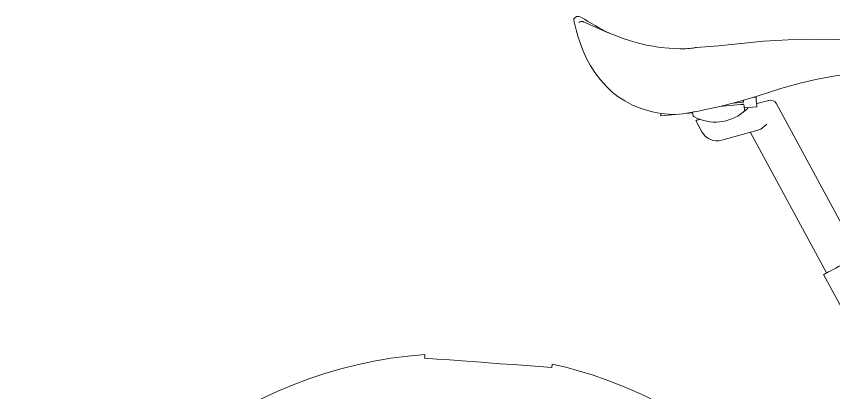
# Model space of a CAD drawing. Header units: millimetres. Extents: x -676 to 3203, y 230 to 2977.
# Drawn here: x -676 to -78, y 2594 to 2870 of the extents above; entities that cross this region are included whole.
import ezdxf

# ---------------------------------------------------------------- set-up
doc = ezdxf.new("R2010")
doc.units = ezdxf.units.MM
doc.layers.add('ZANO_R', color=7, linetype='Continuous', lineweight=0)

msp = doc.modelspace()

# ---------------------------------------------------------------- linework, layer by layer
at = {"layer": 'ZANO_R', "color": 253}
for p, q in [((-178.63, 2846.97), (-178.09, 2847.05)), ((-178.33, 2847.03), (-178.51, 2847.01)), ((-145.93, 2806.82), (-150.9, 2806.34)), ((-134.49, 2810.64), (-137.13, 2810.39)), ((-161.28, 2803.83), (-145.79, 2805.3)), ((-143.08, 2803.61), (-142.9, 2801.81)), ((-143, 2802.82), (-133.83, 2803.69)), ((-134.04, 2805.9), (-133.46, 2806.06)), ((-59.3, 2694.6), (-119.47, 2805.83)), ((-204.12, 2797.03), (-193.7, 2798.02)), ((-185.88, 2798.76), (-180.93, 2799.23)), ((-180.84, 2798.22), (-180.97, 2799.69)), ((-174.07, 2785.31), (-178.57, 2793.62)), ((-176.06, 2794.32), (-175.56, 2794.45)), ((-133.03, 2786.41), (-159.53, 2779.11)), ((-138.48, 2784.91), (-82.76, 2681.92)), ((-85, 2680.71), (37.3, 2454.63))]:
    msp.add_line(p, q, dxfattribs=at)
at = {"layer": 'ZANO_R', "color": 253, "flags": 128}
for points in [[(-181.8, 2799.52), (-182.36, 2799.39), (-187.74, 2798.42), (-193.55, 2798.01), (-198.63, 2798.13), (-203.92, 2798.68), (-209.32, 2799.65), (-214.74, 2801.05), (-220.14, 2802.9), (-225.42, 2805.19), (-230.47, 2807.89), (-235.28, 2811.01), (-239.71, 2814.47), (-243.71, 2818.16), (-248.41, 2823.34), (-252.43, 2828.66), (-255.86, 2834.08), (-258.78, 2839.55), (-261.23, 2845.02), (-263.24, 2850.37), (-264.87, 2855.46), (-266.17, 2860.07), (-267.14, 2863.84), (-267.6, 2865.9), (-267.85, 2867.22), (-267.93, 2867.87), (-267.93, 2868.03)], [(-178.63, 2846.98), (-178.64, 2846.98), (-178.82, 2846.95), (-179.18, 2846.88), (-179.85, 2846.76), (-180.68, 2846.63), (-181.78, 2846.48), (-183.11, 2846.34), (-184.58, 2846.23), (-186.11, 2846.16), (-188.01, 2846.13), (-190.25, 2846.14), (-193.12, 2846.23), (-198.1, 2846.51), (-204.58, 2847.15), (-210.09, 2847.95), (-215.85, 2849.07), (-221.26, 2850.41), (-226.45, 2851.95), (-231.77, 2853.74), (-237.31, 2855.79), (-243.14, 2858.12), (-249.32, 2860.72), (-255.84, 2863.58), (-260.43, 2865.75)], [(-178.09, 2847.05), (-161.83, 2848.25), (-145.42, 2849.98), (-128.96, 2851.61), (-110.99, 2852.76), (-93.22, 2853.19), (-75.75, 2852.91), (-58.68, 2851.94), (-50.26, 2851.15), (-41.73, 2850.03), (-32.89, 2848.45), (-23.59, 2846.28), (-18.82, 2844.9), (-14.25, 2843.22), (-10.14, 2841.12), (-6.74, 2838.52), (-4.73, 2836.04), (-3.45, 2833.14), (-2.87, 2829.84), (-2.76, 2826.27)], [(-15.41, 2816.29), (-17.01, 2815.92), (-19.19, 2815.99), (-21.51, 2816.53), (-23.88, 2817.4), (-26.29, 2818.49), (-31.21, 2821), (-36.19, 2823.58), (-41.1, 2825.81), (-46.02, 2827.34), (-51.22, 2828.11), (-56.63, 2828.28), (-64.01, 2827.85), (-71.57, 2826.95), (-79.2, 2825.77), (-90.68, 2823.58), (-102.16, 2820.92), (-113.58, 2817.84), (-117.31, 2816.74)], [(-116.35, 2817.05), (-124.53, 2814.42), (-133.61, 2811.48), (-142.7, 2808.66), (-151.49, 2806.18), (-158.02, 2804.57), (-164.25, 2803.15), (-170.35, 2801.8), (-176.47, 2800.54), (-179.41, 2800)], [(-143.69, 2807.03), (-143.87, 2807.01), (-144.09, 2806.99), (-144.34, 2806.97), (-144.62, 2806.94), (-144.93, 2806.91), (-145.25, 2806.88), (-145.59, 2806.85), (-145.93, 2806.82)], [(-143.6, 2808.41), (-143.61, 2808.17), (-143.69, 2807.19), (-143.69, 2807.03)], [(-134.49, 2810.64), (-134.47, 2810.45), (-134.42, 2809.91), (-134.34, 2809.07), (-134.24, 2808.02), (-134.13, 2806.88), (-134.02, 2805.77), (-133.93, 2804.81), (-133.87, 2804.11), (-133.83, 2803.74), (-133.83, 2803.69)], [(-133.46, 2806.06), (-131.96, 2806.47), (-130.51, 2806.87), (-129.16, 2807.24), (-127.96, 2807.57), (-126.94, 2807.85), (-126.15, 2808.07), (-125.6, 2808.22), (-125.33, 2808.3), (-125.29, 2808.31)], [(-145.79, 2805.3), (-145.44, 2805.33), (-145.11, 2805.36), (-144.79, 2805.39), (-144.48, 2805.42), (-144.2, 2805.45), (-143.95, 2805.47), (-143.73, 2805.49), (-143.55, 2805.51)], [(-143.55, 2805.51), (-143.24, 2804.36), (-143.08, 2803.61)], [(-204.28, 2798.71), (-204.23, 2798.15), (-204.16, 2797.45), (-204.13, 2797.08), (-204.12, 2797.03)], [(-181.83, 2799.51), (-180.22, 2799.84), (-179.41, 2799.99)], [(-178.57, 2793.62), (-178.52, 2793.64), (-178.38, 2793.68), (-178.14, 2793.74), (-177.83, 2793.83), (-177.45, 2793.93), (-177.02, 2794.05), (-176.55, 2794.18), (-176.06, 2794.32)], [(-126.53, 2790.84), (-126.55, 2790.83), (-128.02, 2789.57), (-129.51, 2788.38), (-131.02, 2787.34), (-133.03, 2786.41)], [(-57.07, 2695.81), (-57.23, 2695.73), (-57.69, 2695.48), (-58.45, 2695.07), (-59.5, 2694.5), (-60.8, 2693.8), (-62.33, 2692.97), (-64.05, 2692.04), (-65.93, 2691.02), (-67.93, 2689.94), (-69.99, 2688.82), (-72.08, 2687.7), (-74.14, 2686.58), (-76.14, 2685.5), (-78.02, 2684.48), (-79.74, 2683.55), (-81.27, 2682.72), (-82.57, 2682.02), (-83.61, 2681.45), (-84.38, 2681.04), (-84.84, 2680.79), (-85, 2680.71)], [(-377.11, 2619.56), (-377.01, 2620.92), (-376.94, 2621.82), (-376.92, 2622.18), (-376.92, 2622.15)], [(-283.9, 2612.69), (-293.24, 2613.38), (-302.72, 2614.08), (-312.36, 2614.79), (-322.03, 2615.5), (-335.78, 2616.51), (-349.52, 2617.53), (-358.79, 2618.21), (-368.01, 2618.89), (-377.11, 2619.56)], [(-283.71, 2615.22), (-283.72, 2615.05), (-283.78, 2614.34), (-283.87, 2613.09), (-283.9, 2612.69)]]:
    msp.add_lwpolyline(points, dxfattribs=at)
at = {"layer": 'ZANO_R', "color": 253}
for centre, radius, start, end in [((-264.66, 2866.07), 3.81, 59.08562, 149.01455), ((-128.47, 3083.81), 253.01, 237.95802, 243.42628), ((-262.08, 2862.25), 3.81, 79.28192, 122.32041), ((-262.08, 2862.25), 3.81, 64.80035, 79.28192), ((-177.98, 2844.19), 2.86, 92.27272, 97.07721), ((-123.94, 2803.41), 5.08, 28.50929, 105.41172), ((-145.43, 2801.57), 2.54, 308.67748, 5.41172), ((-158.27, 2818.99), 24.12, 307.61991, 318.77653), ((-178.31, 2798.46), 2.54, 185.41172, 242.14596), ((-164.24, 2825.07), 32.64, 242.14596, 308.67748), ((-162.9, 2791.35), 12.7, 208.41172, 285.41172), ((-353.96, 2300.91), 322.1, 94.08783, 13.66569), ((-353.96, 2300.91), 322.1, 19.4699, 77.40136)]:
    msp.add_arc(centre, radius, start, end, dxfattribs=at)

doc.saveas('drawing.dxf')
